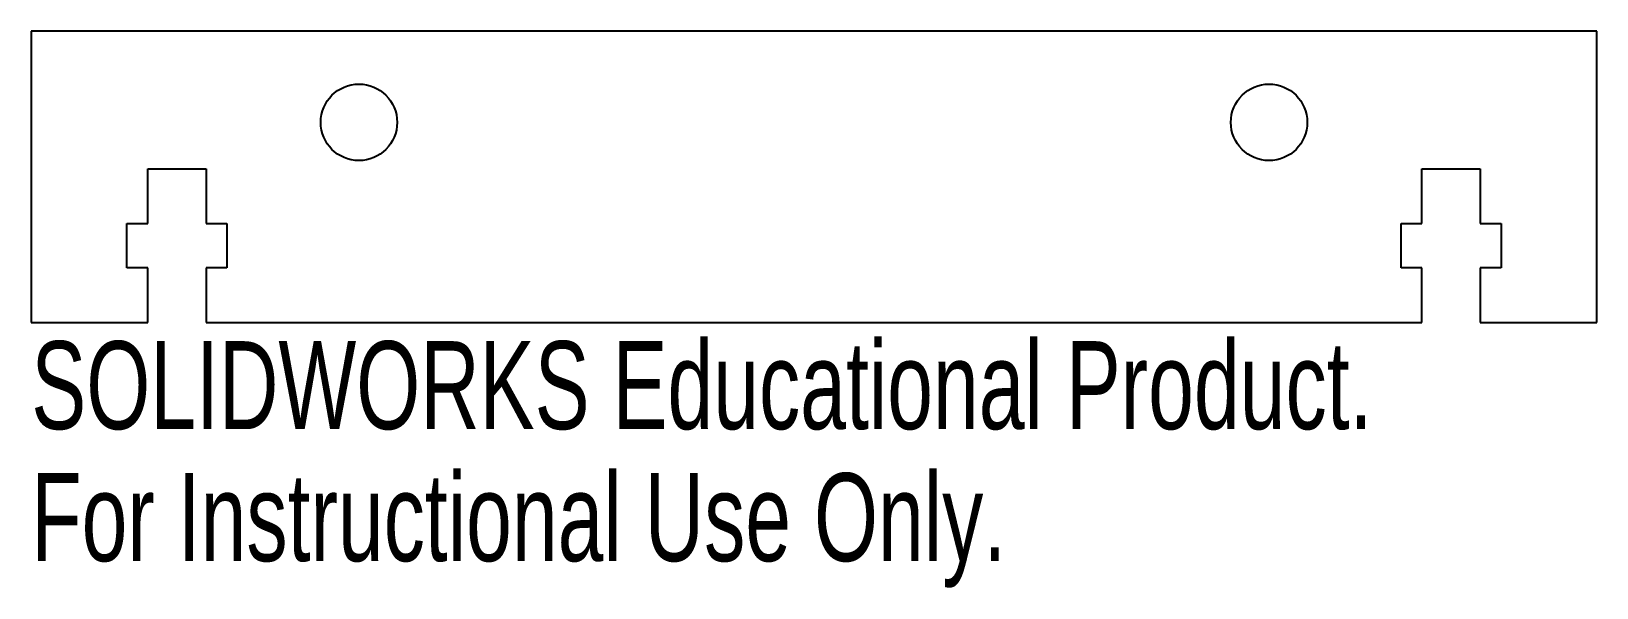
# Model space of a CAD drawing. Header units: millimetres. Extents: x -43 to 43, y -14.6 to 16.
import ezdxf

# ---------------------------------------------------------------- set-up
doc = ezdxf.new("R2010")
doc.units = ezdxf.units.MM
doc.styles.add('SLDTEXTSTYLE0', font='TXT', dxfattribs={"width": 0.7})

msp = doc.modelspace()

# ---------------------------------------------------------------- linework, layer by layer
at = {"color": 7, "linetype": 'Continuous', "lineweight": 25}
for p, q in [((43, 16), (-43, 16)), ((-43, 16), (-43, 0)), ((43, 0), (43, 16)), ((-36.6, 5.45), (-36.6, 8.45)), ((-36.6, 8.45), (-33.4, 8.45)), ((-33.4, 8.45), (-33.4, 5.45)), ((33.4, 5.45), (33.4, 8.45)), ((33.4, 8.45), (36.6, 8.45)), ((36.6, 8.45), (36.6, 5.45)), ((-37.75, 3), (-37.75, 5.45)), ((-37.75, 5.45), (-36.6, 5.45)), ((-33.4, 5.45), (-32.25, 5.45)), ((-32.25, 5.45), (-32.25, 3)), ((32.25, 3), (32.25, 5.45)), ((32.25, 5.45), (33.4, 5.45)), ((36.6, 5.45), (37.75, 5.45)), ((37.75, 5.45), (37.75, 3)), ((-36.6, 3), (-37.75, 3)), ((-36.6, 0), (-36.6, 3)), ((-32.25, 3), (-33.4, 3)), ((-33.4, 3), (-33.4, 0)), ((33.4, 3), (32.25, 3)), ((33.4, 0), (33.4, 3)), ((37.75, 3), (36.6, 3)), ((36.6, 3), (36.6, 0)), ((-43, 0), (-36.6, 0)), ((-33.4, 0), (33.4, 0)), ((36.6, 0), (43, 0))]:
    msp.add_line(p, q, dxfattribs=at)
for centre in [(-25, 11), (25, 11)]:
    msp.add_circle(centre, 2.1, dxfattribs=at)

# ---------------------------------------------------------------- texts
at = {"color": 7, "linetype": 'Continuous', "char_height": 4.83362, "attachment_point": 1, "style": 'SLDTEXTSTYLE0'}
for s, insert in [('SOLIDWORKS Educational Product.', (-43, -1.02)), ('For Instructional Use Only.', (-43, -8.27))]:
    msp.add_mtext(s, dxfattribs=dict(at, insert=insert))

doc.saveas('drawing.dxf')
